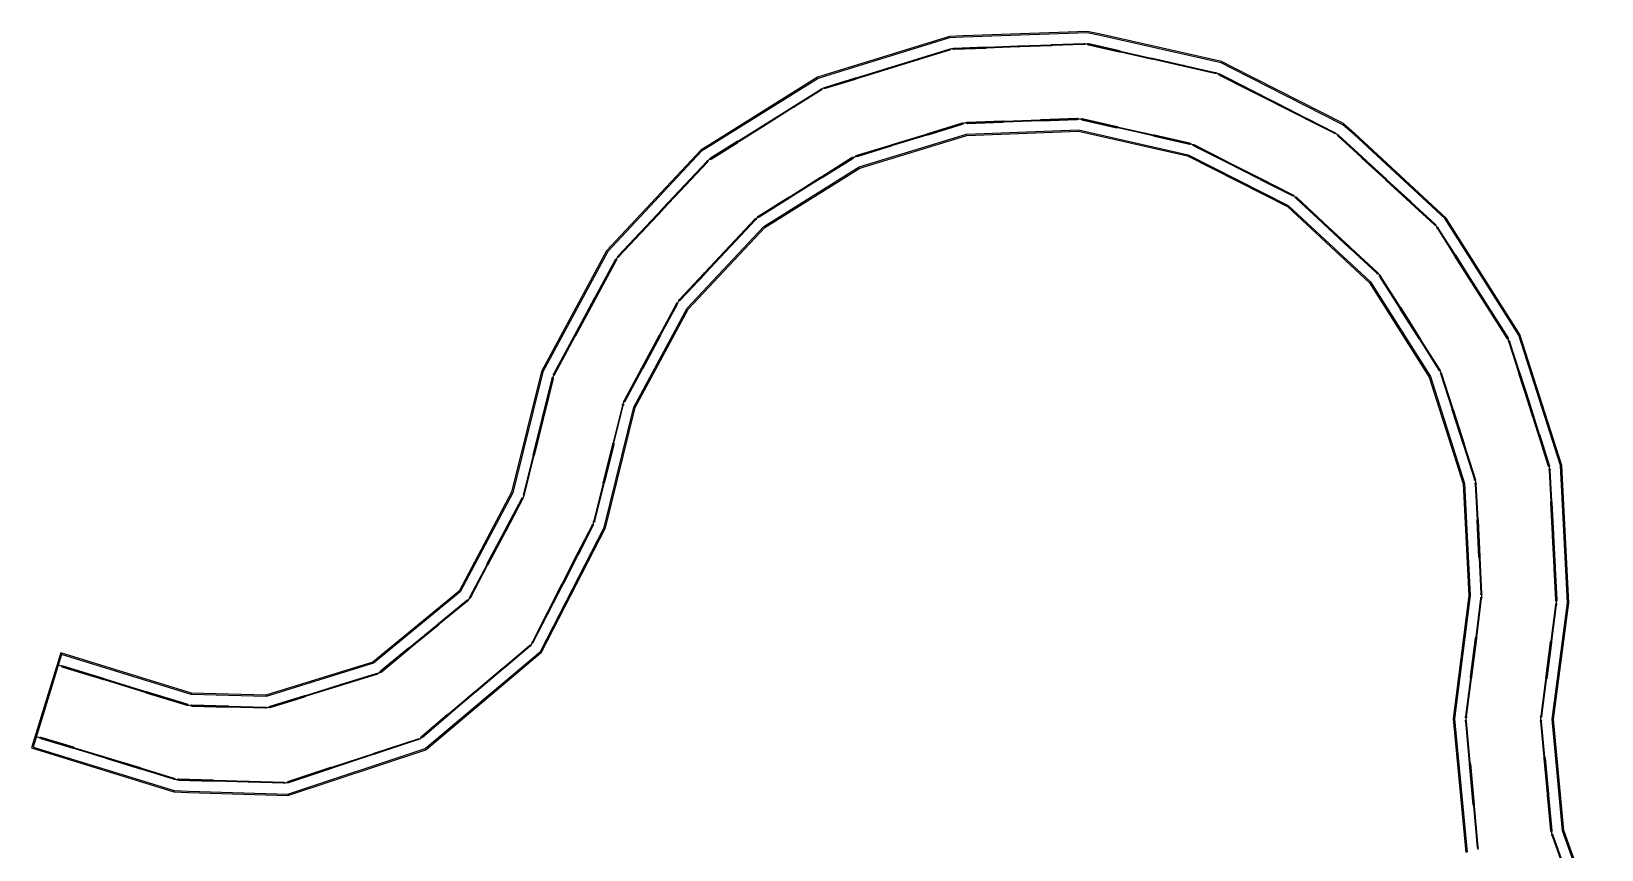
# Model space of a CAD drawing. Header units: millimetres. Extents: x -2430464 to 225692, y -180 to 1805330.
# Drawn here: x -1567596 to -1504441, y 801786 to 834688 of the extents above; entities that cross this region are included whole.
import ezdxf

# ---------------------------------------------------------------- set-up
doc = ezdxf.new("R2010")
doc.units = ezdxf.units.MM
doc.header["$LTSCALE"] = 1000
doc.layers.add('W-PLASTIC_RAILINGS塑木栏杆', color=6, linetype='CONTINUOUS')
doc.layers.add('W-STEEL_FRAME钢架', color=3, linetype='CONTINUOUS')

msp = doc.modelspace()

# ---------------------------------------------------------------- linework, layer by layer
at = {"layer": 'W-PLASTIC_RAILINGS塑木栏杆', "color": 4}
msp.add_lwpolyline([(-1504891.3, 798085.68), (-1506447.5, 802440.21), (-1506881.88, 807039.28), (-1506256.89, 811724.25), (-1506536.42, 817144.21), (-1508181.06, 822286.43), (-1511081.29, 826855.46), (-1514696.92, 830204.95), (-1515105.63, 830564.4), (-1519507.12, 832800.28), (-1519895.54, 832997.59), (-1524707.26, 834085.43), (-1525171.95, 834185.66), (-1530103.13, 834005.73), (-1530587.09, 833982.26), (-1535304.55, 832534.72), (-1535763.21, 832388.33), (-1539949.16, 829774.68), (-1540350.27, 829518.71), (-1543727.58, 825920.27), (-1544048.43, 825571.97), (-1546608.8, 820828.83), (-1547809.46, 815977.13), (-1549992.5, 811858.07), (-1553623.55, 808876.52), (-1558094.86, 807491.6), (-1561244.56, 807580.15), (-1566515.31, 809203.52), (-1567398.37, 806336.42), (-1561774.96, 804604.44), (-1561255.73, 804579.28), (-1557350, 804469.46), (-1551974.99, 806244.55), (-1547475.22, 810041.5), (-1544983.01, 814902.06), (-1543784.4, 819745.47), (-1541586.22, 823818.1), (-1538417.59, 827194.2), (-1534489.79, 829646.68), (-1530062.37, 831005.22), (-1525434.69, 831174.08), (-1520921.32, 830153.69), (-1516791.65, 828055.88), (-1513391.53, 824906.16), (-1510914.35, 820995.3), (-1509507.03, 816585.19), (-1509273.74, 811981.52), (-1509908.21, 807033.02), (-1509412.42, 801783.69)], dxfattribs=at)
at = {"layer": 'W-PLASTIC_RAILINGS塑木栏杆'}
for points in [[(-1530675.81, 833934.03), (-1531886.28, 833561.47), (-1531898.04, 833599.7), (-1530687.58, 833972.26)], [(-1530486.45, 833966.84), (-1529220.83, 834014.19), (-1529222.33, 834054.16), (-1530487.94, 834006.81)], [(-1527904.26, 834063.44), (-1529170.87, 834016.05), (-1529172.36, 834056.03), (-1527905.75, 834103.41)], [(-1526586.68, 834112.72), (-1527854.29, 834065.3), (-1527855.79, 834105.28), (-1526588.17, 834152.7)], [(-1525270.1, 834161.97), (-1526536.71, 834114.59), (-1526538.21, 834154.56), (-1525271.59, 834201.95)], [(-1525078.64, 834144.84), (-1523844.09, 833866.7), (-1523835.3, 833905.72), (-1525069.85, 834183.86)], [(-1522560.75, 833577.56), (-1523795.31, 833855.71), (-1523786.52, 833894.73), (-1522551.96, 833616.59)], [(-1533193.27, 833159.2), (-1534403.74, 832786.64), (-1534415.5, 832824.87), (-1533205.04, 833197.43)], [(-1531934.07, 833546.76), (-1533145.49, 833173.91), (-1533157.25, 833212.14), (-1531945.83, 833584.99)], [(-1521278.4, 833288.65), (-1522511.98, 833566.57), (-1522503.19, 833605.6), (-1521269.61, 833327.67)], [(-1519996.04, 832999.74), (-1521229.62, 833277.66), (-1521220.83, 833316.68), (-1519987.25, 833038.76)], [(-1535661.99, 832399.38), (-1534451.52, 832771.94), (-1534463.29, 832810.17), (-1535673.75, 832437.61)], [(-1519815.44, 832934.47), (-1518696.09, 832365.86), (-1518677.97, 832401.52), (-1519797.33, 832970.14)], [(-1535836.31, 832319.03), (-1536909.25, 831648), (-1536930.46, 831681.91), (-1535857.52, 832352.95)], [(-1517532.15, 831774.6), (-1518651.51, 832343.21), (-1518633.39, 832378.88), (-1517514.04, 831810.26)], [(-1516367.33, 831182.89), (-1517487.57, 831751.96), (-1517469.46, 831787.62), (-1516349.21, 831218.55)], [(-1536951.64, 831621.49), (-1538024.58, 830950.45), (-1538045.79, 830984.36), (-1536972.85, 831655.4)], [(-1527026.66, 831095.97), (-1528469.7, 831043.32), (-1528471.15, 831083.29), (-1527028.12, 831135.95)], [(-1526976.69, 831097.8), (-1525533.65, 831150.45), (-1525535.11, 831190.42), (-1526978.15, 831137.77)], [(-1525341.56, 831132.52), (-1523935.06, 830814.53), (-1523926.24, 830853.55), (-1525332.74, 831171.53)], [(-1515203.39, 830591.63), (-1516322.75, 831160.24), (-1516304.63, 831195.91), (-1515185.28, 830627.29)], [(-1538066.97, 830923.94), (-1539140.76, 830252.37), (-1539161.97, 830286.29), (-1538088.18, 830957.85)], [(-1531579.58, 830518.74), (-1532960.05, 830095.15), (-1532971.78, 830133.39), (-1531591.31, 830556.99)], [(-1531531.78, 830533.41), (-1530151.3, 830957.01), (-1530163.04, 830995.25), (-1531543.51, 830571.65)], [(-1529961.7, 830988.88), (-1528519.66, 831041.49), (-1528521.12, 831081.47), (-1529963.16, 831028.85)], [(-1522478.81, 830485.3), (-1523886.29, 830803.51), (-1523877.47, 830842.52), (-1522469.99, 830524.32)], [(-1522430.04, 830474.28), (-1521022.56, 830156.07), (-1521013.74, 830195.09), (-1522421.22, 830513.29)], [(-1515045.01, 830482.62), (-1514104.15, 829615.5), (-1514077.04, 829644.91), (-1515017.9, 830512.04)], [(-1540255.25, 829555.36), (-1539183.15, 830225.86), (-1539204.36, 830259.77), (-1540276.46, 829589.27)], [(-1534388.32, 829656.89), (-1533007.85, 830080.48), (-1533019.58, 830118.72), (-1534400.05, 829695.13)], [(-1520841.22, 830090.57), (-1519552.92, 829436.13), (-1519534.8, 829471.79), (-1520823.11, 830126.23)], [(-1540403.12, 829433.08), (-1541267.84, 828510.46), (-1541297.02, 828537.81), (-1540432.31, 829460.43)], [(-1535788.5, 828812.19), (-1534563.66, 829576.97), (-1534584.84, 829610.9), (-1535809.69, 828846.12)], [(-1518220.92, 828759.5), (-1519508.34, 829413.48), (-1519490.22, 829449.15), (-1518202.81, 828795.16)], [(-1513125.79, 828713.81), (-1514067.39, 829581.61), (-1514040.28, 829611.03), (-1513098.68, 828743.23)], [(-1535830.92, 828785.71), (-1537055.76, 828020.93), (-1537076.95, 828054.86), (-1535852.1, 828819.64)], [(-1518176.34, 828736.85), (-1516888.93, 828082.87), (-1516870.81, 828118.53), (-1518158.23, 828772.52)], [(-1512147.43, 827812.13), (-1513089.02, 828679.93), (-1513061.92, 828709.34), (-1512120.32, 827841.54)], [(-1541302.03, 828473.97), (-1542166.75, 827551.35), (-1542195.93, 827578.71), (-1541331.22, 828501.33)], [(-1538322.17, 827230.2), (-1537098.17, 827994.45), (-1537119.36, 828028.38), (-1538343.36, 827264.13)], [(-1516731.88, 827973.25), (-1515671.82, 826991.26), (-1515644.64, 827020.61), (-1516704.7, 828002.6)], [(-1542200.94, 827514.87), (-1543066.34, 826591.52), (-1543095.52, 826618.88), (-1542230.12, 827542.23)], [(-1511166.13, 826907.73), (-1512110.66, 827778.24), (-1512083.55, 827807.65), (-1511139.02, 826937.14)], [(-1539459.06, 826055.32), (-1538470.86, 827108.22), (-1538500.03, 827135.59), (-1539488.22, 826082.69)], [(-1514575.09, 825975.3), (-1515635.14, 826957.29), (-1515607.96, 826986.63), (-1514547.9, 826004.64)], [(-1511044.59, 826760.31), (-1510366.39, 825691.88), (-1510332.62, 825713.32), (-1511010.82, 826781.75)], [(-1543965.93, 825631.69), (-1543100.53, 826555.04), (-1543129.71, 826582.4), (-1543995.11, 825659.05)], [(-1544078.37, 825474.41), (-1544884.47, 823981.09), (-1544919.67, 824000.09), (-1544113.56, 825493.41)], [(-1539493.27, 826018.86), (-1540481.47, 824965.96), (-1540510.64, 824993.33), (-1539522.44, 826046.23)], [(-1514538.41, 825941.32), (-1513478.35, 824959.33), (-1513451.17, 824988.67), (-1514511.22, 825970.66)], [(-1509661.4, 824581.24), (-1510339.6, 825649.67), (-1510305.83, 825671.1), (-1509627.63, 824602.67)], [(-1541503.2, 823877.32), (-1540515.69, 824929.5), (-1540544.85, 824956.87), (-1541532.37, 823904.7)], [(-1513354.91, 824810.98), (-1512582.23, 823591.1), (-1512548.44, 823612.51), (-1513321.12, 824832.38)], [(-1508955.88, 823469.75), (-1509634.61, 824539.02), (-1509600.84, 824560.46), (-1508922.11, 823491.19)], [(-1544908.22, 823937.09), (-1545714.32, 822443.77), (-1545749.52, 822462.77), (-1544943.42, 823956.09)], [(-1542301.02, 822451.65), (-1541615.63, 823721.48), (-1541650.83, 823740.48), (-1542336.22, 822470.64)], [(-1511783.33, 822329.83), (-1512555.48, 823548.86), (-1512521.69, 823570.27), (-1511749.54, 822351.23)], [(-1508250.89, 822359.11), (-1508929.08, 823427.54), (-1508895.31, 823448.97), (-1508217.12, 822380.54)], [(-1546543.7, 820907.33), (-1545738.07, 822399.77), (-1545773.27, 822418.77), (-1546578.9, 820926.33)], [(-1542324.77, 822407.65), (-1543010.16, 821137.81), (-1543045.36, 821156.81), (-1542359.97, 822426.64)], [(-1511756.58, 822287.59), (-1510984.43, 821068.56), (-1510950.64, 821089.96), (-1511722.79, 822308.99)], [(-1508169.65, 822185.09), (-1507785.36, 820983.55), (-1507747.26, 820995.73), (-1508131.55, 822197.27)], [(-1543719.3, 819823.97), (-1543033.91, 821093.81), (-1543069.11, 821112.81), (-1543754.5, 819842.97)], [(-1546613.42, 820726.9), (-1546989.62, 819206.75), (-1547028.45, 819216.36), (-1546652.25, 820736.51)], [(-1510903.01, 820893.95), (-1510464.02, 819518.3), (-1510425.91, 819530.46), (-1510864.9, 820906.11)], [(-1507385.53, 819733.43), (-1507770.13, 820935.92), (-1507732.03, 820948.11), (-1507347.43, 819745.61)], [(-1547001.63, 819158.22), (-1547377.82, 817638.08), (-1547416.65, 817647.68), (-1547040.46, 819167.83)], [(-1544163.88, 818128.77), (-1543788.17, 819646.98), (-1543826.99, 819656.59), (-1544202.71, 818138.38)], [(-1510010.13, 818095.96), (-1510448.82, 819470.66), (-1510410.71, 819482.82), (-1509972.03, 818108.12)], [(-1506985.4, 818482.36), (-1507370.3, 819685.8), (-1507332.2, 819697.99), (-1506947.3, 818494.54)], [(-1544175.89, 818080.24), (-1544551.6, 816562.04), (-1544590.43, 816571.65), (-1544214.72, 818089.85)], [(-1509994.93, 818048.33), (-1509556.25, 816673.63), (-1509518.14, 816685.79), (-1509956.83, 818060.49)], [(-1506585.57, 817232.24), (-1506970.17, 818434.73), (-1506932.07, 818446.92), (-1506547.47, 817244.42)], [(-1547766.03, 816069.4), (-1547389.83, 817589.54), (-1547428.66, 817599.15), (-1547804.86, 816079.01)], [(-1506551.24, 817043.31), (-1506485.86, 815775.5), (-1506445.91, 815777.56), (-1506511.3, 817045.37)], [(-1544939.57, 814994.33), (-1544563.62, 816513.5), (-1544602.44, 816523.11), (-1544978.4, 815003.94)], [(-1509521.95, 816484.31), (-1509449.27, 815050.15), (-1509409.32, 815052.17), (-1509482, 816486.33)], [(-1547838.52, 815879.59), (-1548519.41, 814594.87), (-1548554.75, 814613.6), (-1547873.87, 815898.32)], [(-1506417.9, 814457.75), (-1506483.28, 815725.56), (-1506443.33, 815727.62), (-1506377.95, 814459.81)], [(-1545010.95, 814803.73), (-1545593.37, 813667.84), (-1545628.96, 813686.09), (-1545046.55, 814821.98)], [(-1509374.02, 813565.05), (-1509446.74, 815000.21), (-1509406.79, 815002.24), (-1509334.07, 813567.08)], [(-1548542.82, 814550.69), (-1549223.7, 813265.97), (-1549259.05, 813284.7), (-1548578.16, 814569.42)], [(-1506349.88, 813139), (-1506415.32, 814407.82), (-1506375.37, 814409.88), (-1506309.94, 813141.06)], [(-1545616.18, 813623.34), (-1546198.6, 812487.46), (-1546234.19, 812505.71), (-1545651.78, 813641.6)], [(-1509371.48, 813515.12), (-1509298.76, 812079.96), (-1509258.81, 812081.98), (-1509331.54, 813517.14)], [(-1549928, 811937.06), (-1549247.12, 813221.79), (-1549282.46, 813240.52), (-1549963.35, 811955.8)], [(-1506281.92, 811821.25), (-1506347.31, 813089.07), (-1506307.36, 813091.13), (-1506241.97, 811823.31)], [(-1546221.41, 812442.96), (-1546805.2, 811304.41), (-1546840.79, 811322.66), (-1546257.01, 812461.21)], [(-1550057.34, 811778.95), (-1551190.33, 810848.63), (-1551215.71, 810879.54), (-1550082.73, 811809.87)], [(-1509306.3, 811884.88), (-1509505.2, 810333.57), (-1509465.52, 810328.49), (-1509266.62, 811879.79)], [(-1506289.94, 811627.77), (-1506484.32, 810170.68), (-1506444.67, 810165.39), (-1506250.29, 811622.48)], [(-1547411.8, 810121.36), (-1546828.01, 811259.91), (-1546863.61, 811278.16), (-1547447.39, 810139.61)], [(-1551228.97, 810816.9), (-1552361.95, 809886.57), (-1552387.34, 809917.49), (-1551254.35, 810847.81)], [(-1509710.33, 808733.67), (-1509511.56, 810283.98), (-1509471.88, 810278.89), (-1509670.65, 808728.58)], [(-1553533.58, 808924.52), (-1552400.59, 809854.84), (-1552425.98, 809885.76), (-1553558.96, 808955.43)], [(-1547538.5, 809961.93), (-1548597.01, 809068.75), (-1548622.81, 809099.32), (-1547564.3, 809992.5)], [(-1506685.31, 808664.03), (-1506490.93, 810121.12), (-1506451.28, 810115.83), (-1506645.66, 808658.74)], [(-1566332.93, 809126.42), (-1564702.51, 808624.25), (-1564690.73, 808662.48), (-1566321.15, 809164.64)], [(-1548635.23, 809036.51), (-1549693.74, 808143.32), (-1549719.54, 808173.89), (-1548661.02, 809067.08)], [(-1563024.3, 808107.37), (-1564654.72, 808609.54), (-1564642.95, 808647.76), (-1563012.53, 808145.6)], [(-1555156.39, 808380.81), (-1556551.02, 807948.85), (-1556562.86, 807987.05), (-1555168.22, 808419.02)], [(-1553713.99, 808827.57), (-1555108.63, 808395.6), (-1555120.46, 808433.81), (-1553725.83, 808865.78)], [(-1509716.69, 808684.08), (-1509915.46, 807133.77), (-1509875.79, 807128.68), (-1509677.01, 808678.99)], [(-1506691.92, 808614.47), (-1506886.3, 807157.37), (-1506846.65, 807152.09), (-1506652.27, 808609.18)], [(-1562976.52, 808092.66), (-1561346.1, 807590.49), (-1561334.33, 807628.72), (-1562964.74, 808130.88)], [(-1557993.42, 807502.09), (-1556598.78, 807934.05), (-1556610.62, 807972.26), (-1558005.25, 807540.3)], [(-1549731.95, 808111.08), (-1550790.47, 807217.9), (-1550816.26, 807248.47), (-1549757.75, 808141.65)], [(-1561145.16, 807557.34), (-1559695.74, 807516.6), (-1559694.61, 807556.58), (-1561144.04, 807597.33)], [(-1558196.33, 807474.45), (-1559645.76, 807515.19), (-1559644.63, 807555.18), (-1558195.21, 807514.43)], [(-1551885.66, 806293.76), (-1550828.68, 807185.65), (-1550854.48, 807216.22), (-1551911.46, 806324.33)], [(-1509918.72, 806931.58), (-1509762.91, 805281.93), (-1509723.09, 805285.69), (-1509878.9, 806935.35)], [(-1506892.42, 806937.86), (-1506758.79, 805503.57), (-1506718.97, 805507.28), (-1506852.59, 806941.57)], [(-1567216.05, 806259.11), (-1565919.13, 805859.78), (-1565907.36, 805898.01), (-1567204.27, 806297.34)], [(-1564571.57, 805444.85), (-1565871.35, 805845.06), (-1565859.58, 805883.29), (-1564559.8, 805483.07)], [(-1552063.24, 806194.35), (-1553760.1, 805633.96), (-1553772.64, 805671.94), (-1552075.78, 806232.33)], [(-1564523.78, 805430.13), (-1563224, 805029.92), (-1563212.23, 805068.14), (-1564512.01, 805468.36)], [(-1553807.57, 805618.28), (-1555504.43, 805057.9), (-1555516.98, 805095.88), (-1553820.12, 805656.26)], [(-1509602.31, 803581.49), (-1509758.21, 805232.15), (-1509718.39, 805235.91), (-1509562.49, 803585.26)], [(-1506614.97, 804021.08), (-1506754.16, 805453.79), (-1506714.33, 805457.5), (-1506575.14, 804024.79)], [(-1561876.44, 804614.98), (-1563176.22, 805015.2), (-1563164.45, 805053.43), (-1561864.67, 804653.21)], [(-1561675.65, 804580.51), (-1560299.29, 804538.52), (-1560298.07, 804578.5), (-1561674.43, 804620.49)], [(-1557248.77, 804481.83), (-1555551.91, 805042.22), (-1555564.46, 805080.2), (-1557261.32, 804519.81)], [(-1558874.96, 804495.08), (-1560249.32, 804537), (-1560248.1, 804576.98), (-1558873.74, 804535.06)], [(-1557450.62, 804451.63), (-1558824.98, 804493.55), (-1558823.76, 804533.53), (-1557449.4, 804491.61)], [(-1506476.8, 802538), (-1506610.33, 803971.29), (-1506570.5, 803975.01), (-1506436.97, 802541.71)], [(-1509597.61, 803531.72), (-1509441.71, 801881.06), (-1509401.88, 801884.82), (-1509557.79, 803535.48)], [(-1506432.72, 802339.33), (-1505949.34, 800981.29), (-1505911.66, 800994.71), (-1506395.04, 802352.74)]]:
    msp.add_lwpolyline(points, close=True, dxfattribs=at)
for centre in [(-1530657.8, 833960.5), (-1530512.18, 833985.89), (-1529196.6, 834035.11), (-1527880.02, 834084.36), (-1526562.44, 834133.64), (-1525245.86, 834182.89), (-1525098.64, 834169.85), (-1523815.3, 833880.71), (-1533175.26, 833185.67), (-1531916.05, 833573.23), (-1522531.97, 833591.58), (-1521249.61, 833302.67), (-1519967.26, 833013.75), (-1535691.77, 832411.14), (-1534433.51, 832798.4), (-1519828.67, 832963.63), (-1518664.74, 832372.37), (-1535825.72, 832349.25), (-1517500.81, 831781.11), (-1536941.05, 831651.7), (-1527002.4, 831116.87), (-1525509.4, 831171.35), (-1525361.54, 831157.54), (-1516335.98, 831189.4), (-1538056.38, 830954.15), (-1531561.54, 830545.2), (-1530133.27, 830983.46), (-1529987.42, 831007.95), (-1528495.41, 831062.39), (-1523906.26, 830828.53), (-1522450.02, 830499.3), (-1515172.05, 830598.14), (-1515049.84, 830514.27), (-1539172.56, 830256.07), (-1532989.82, 830106.94), (-1520993.77, 830170.07), (-1520854.45, 830119.72), (-1540400.62, 829464.99), (-1540287.05, 829559.06), (-1534553.05, 829607.18), (-1534418.09, 829668.68), (-1519521.57, 829442.64), (-1514072.22, 829613.26), (-1535820.3, 828815.92), (-1518189.58, 828766.01), (-1513093.85, 828711.58), (-1541299.53, 828505.89), (-1537087.56, 828024.66), (-1516857.58, 828089.38), (-1516736.63, 828004.92), (-1542198.43, 827546.79), (-1512115.49, 827809.89), (-1538468.33, 827140.13), (-1538353.97, 827233.93), (-1515639.89, 826988.95), (-1511134.19, 826905.49), (-1511041.1, 826792.14), (-1543098.03, 826586.96), (-1539490.75, 826050.77), (-1544084.09, 825505.91), (-1543997.62, 825627.13), (-1514543.15, 825972.98), (-1510336.11, 825681.49), (-1540513.16, 824961.41), (-1513446.42, 824957.01), (-1513351.39, 824842.8), (-1509631.12, 824570.85), (-1544913.94, 823968.59), (-1541621.36, 823752.98), (-1541534.89, 823872.78), (-1512551.96, 823580.68), (-1508925.59, 823459.36), (-1545743.8, 822431.27), (-1542330.5, 822439.14), (-1511753.06, 822319.41), (-1508220.6, 822348.72), (-1508158.22, 822214.99), (-1543039.63, 821125.31), (-1510954.16, 821058.14), (-1546626.83, 820755.97), (-1546573.17, 820894.83), (-1510891.55, 820923.85), (-1507758.69, 820965.83), (-1543748.77, 819811.47), (-1547015.04, 819187.29), (-1543801.57, 819676.05), (-1510437.36, 819500.56), (-1507358.87, 819715.71), (-1506958.73, 818464.64), (-1544189.3, 818109.31), (-1509983.48, 818078.22), (-1547403.24, 817618.61), (-1506558.91, 817214.52), (-1509529.59, 816655.89), (-1506532.56, 817069.31), (-1547791.45, 816049.93), (-1544577.02, 816542.57), (-1509503.24, 816510.29), (-1547844.49, 815911.05), (-1506464.6, 815751.56), (-1545017.34, 814835.1), (-1544964.99, 814974.87), (-1509428.03, 815026.19), (-1548548.79, 814582.14), (-1506396.63, 814433.81), (-1545622.57, 813654.72), (-1509352.78, 813541.1), (-1549253.08, 813253.24), (-1506328.62, 813115.07), (-1546227.8, 812474.34), (-1550050.71, 811810.27), (-1549957.38, 811924.34), (-1509283.28, 811907.13), (-1509277.52, 812056), (-1506266.81, 811649.91), (-1506260.66, 811797.32), (-1546834.4, 811291.29), (-1551222.34, 810848.22), (-1509488.54, 810306.23), (-1552393.96, 809886.17), (-1547532.29, 809993.34), (-1547441, 810108.24), (-1506467.8, 810143.26), (-1566350.93, 809152.89), (-1548629.02, 809067.91), (-1564672.73, 808636.01), (-1555138.43, 808407.31), (-1553696.03, 808854.07), (-1553565.59, 808924.11), (-1509693.67, 808706.33), (-1506668.79, 808636.6), (-1562994.52, 808119.13), (-1556580.82, 807960.55), (-1549725.74, 808142.49), (-1561316.32, 807602.25), (-1561169.59, 807578.04), (-1559670.18, 807535.89), (-1558170.78, 807493.74), (-1558023.22, 807513.79), (-1550822.47, 807217.06), (-1509898.8, 807106.43), (-1506869.78, 807129.95), (-1509901.16, 806958.35), (-1506874.82, 806964.61), (-1567234.05, 806285.58), (-1565889.35, 805871.53), (-1552045.77, 806221.18), (-1551917.67, 806292.92), (-1564541.79, 805456.6), (-1553790.11, 805645.11), (-1509740.65, 805258.92), (-1506736.56, 805480.54), (-1563194.22, 805041.67), (-1561846.66, 804626.74), (-1561700.03, 804601.26), (-1555534.45, 805069.05), (-1560273.69, 804557.75), (-1558849.36, 804514.3), (-1557425.02, 804470.86), (-1557278.78, 804492.98), (-1506592.73, 803998.04), (-1509580.05, 803558.49), (-1506454.56, 802514.96), (-1506422.26, 802369.59), (-1509419.44, 801858.05)]:
    msp.add_circle(centre, 25, dxfattribs=at)
at = {"layer": 'W-STEEL_FRAME钢架'}
for p, q in [((-1553839.5, 809277.58), (-1553865.11, 809325.13)), ((-1561162.46, 808078.04), (-1561171.16, 808025.26)), ((-1558163.64, 807993.74), (-1558156.35, 807940.51)), ((-1551752.76, 805847.2), (-1551726.41, 805800.08)), ((-1561852.78, 804160.69), (-1561862.01, 804108.07)), ((-1557284.23, 804020.44), (-1557276.44, 803967.2))]:
    msp.add_line(p, q, dxfattribs=at)
for points in [[(-1504441.21, 798312.01), (-1505955.61, 802549.54), (-1506378.74, 807029.6), (-1505755.18, 811703.9), (-1506040.42, 817234.74), (-1507724.43, 822500.04), (-1510693.92, 827178.17), (-1514361.87, 830576.13), (-1514822.86, 830981.57), (-1519280.67, 833246.06), (-1519724.58, 833471.56), (-1524599.42, 834573.67), (-1525127.67, 834687.61), (-1530124.35, 834505.28), (-1530673.88, 834478.64), (-1535453.91, 833011.9), (-1535974.9, 832845.62), (-1540216.06, 830197.49), (-1540672.01, 829906.53), (-1544093.74, 826260.74), (-1544458.65, 825864.63), (-1547078.92, 821010.52), (-1548280.05, 816156.94), (-1550387.32, 812180.84), (-1553865.11, 809325.13), (-1558163.64, 807993.74), (-1561162.46, 808078.04), (-1566418.79, 809696.97), (-1567596.19, 805874.18)], [(-1504488.92, 798288.02), (-1506007.75, 802537.95), (-1506432.07, 807030.63), (-1505808.36, 811706.05), (-1506093, 817225.15), (-1507772.84, 822477.4), (-1510734.98, 827143.96), (-1514397.38, 830536.79), (-1514852.83, 830937.35), (-1519304.67, 833198.81), (-1519742.7, 833421.32), (-1524610.86, 834521.92), (-1525132.37, 834634.4), (-1530122.1, 834452.33), (-1530664.68, 834426.02), (-1535438.07, 832961.32), (-1535952.47, 832797.15), (-1540187.77, 830152.67), (-1540637.91, 829865.42), (-1544054.93, 826224.65), (-1544415.16, 825833.61), (-1547029.09, 820991.26), (-1548230.17, 816137.88), (-1550345.47, 812146.63), (-1553839.5, 809277.58), (-1558156.35, 807940.51), (-1561171.16, 808025.26), (-1566383.74, 809630.71), (-1567529.94, 805909.23), (-1561852.78, 804160.69), (-1561272.83, 804132.58), (-1557284.23, 804020.44), (-1551752.76, 805847.2), (-1547118.39, 809757.72), (-1544561.56, 814744.3), (-1543364.1, 819583.06), (-1541218.82, 823553.7), (-1538131.49, 826845.86), (-1534302.7, 829236.51), (-1529987.38, 830560.65), (-1525476.52, 830725.25), (-1521074.16, 829729.96), (-1517049.68, 827685.59), (-1513738, 824617.8), (-1511322.73, 820804.66), (-1509950.52, 816504.6), (-1509722.19, 811998.77), (-1510357.91, 807040.52), (-1509852.18, 801685.95)], [(-1567596.19, 805874.18), (-1561862.01, 804108.07), (-1561274.86, 804079.62), (-1557276.44, 803967.2), (-1551726.41, 805800.08), (-1547076.08, 809724.07), (-1544511.59, 814725.59), (-1543314.27, 819563.79), (-1541177.12, 823523.36), (-1538097.56, 826804.56), (-1534280.52, 829187.88), (-1529978.49, 830507.94), (-1525481.48, 830672.04), (-1521092.28, 829679.72), (-1517080.28, 827641.69), (-1513779.08, 824583.61), (-1511371.15, 820782.05), (-1510003.11, 816495.04), (-1509775.36, 812000.81), (-1510411.23, 807041.41), (-1509904.32, 801674.36)]]:
    msp.add_lwpolyline(points, dxfattribs=at)

doc.saveas('drawing.dxf')
